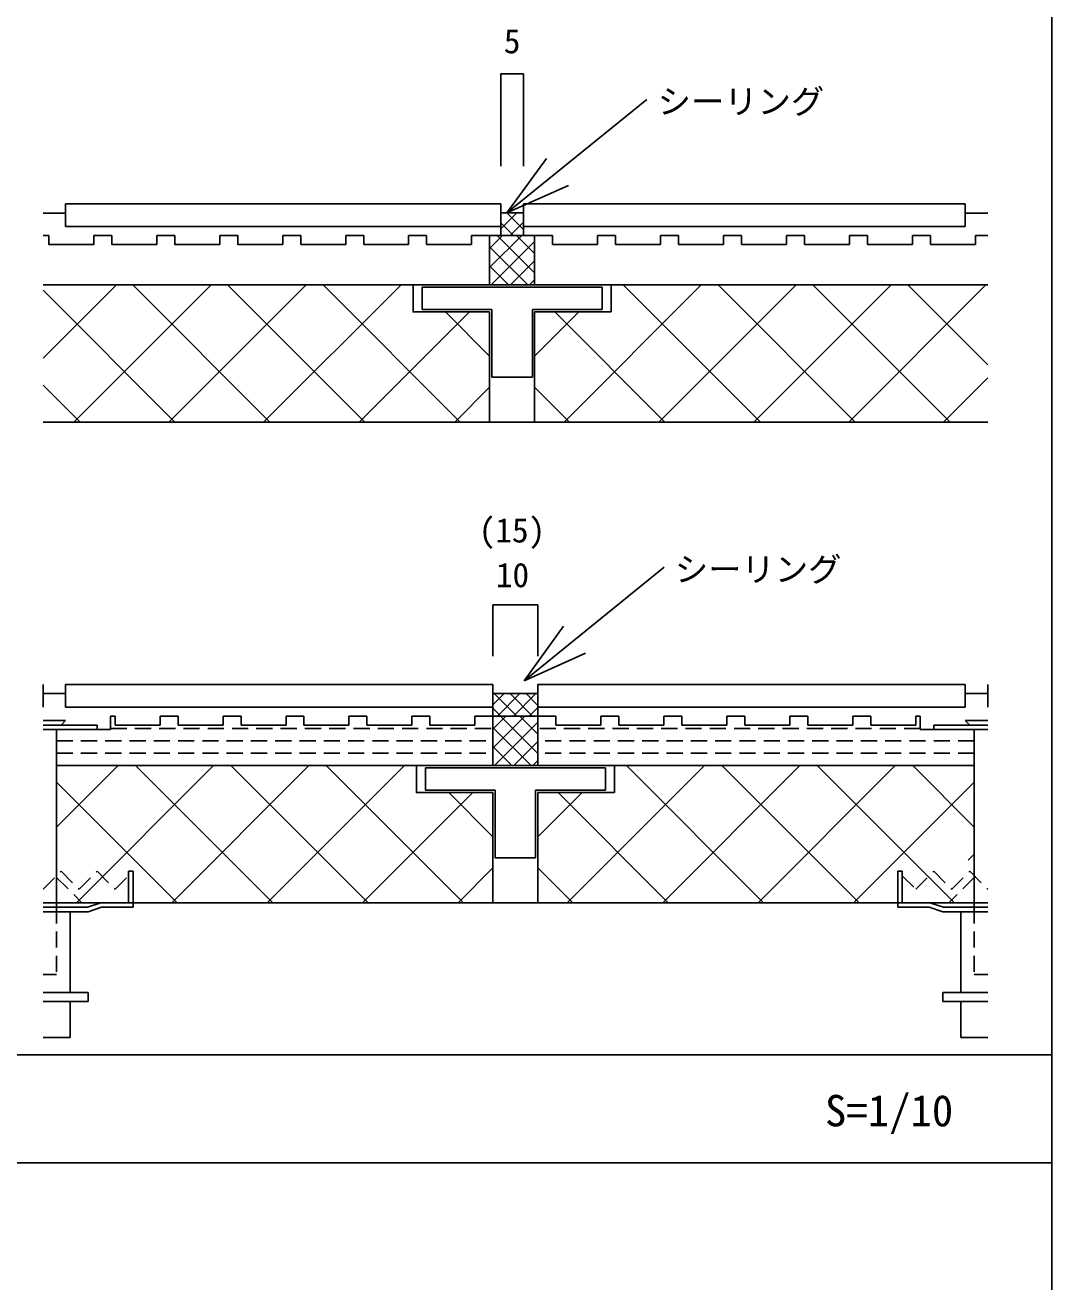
# Model space of a CAD drawing. Units: millimetres on the paper, enlarged 10 times, with parts at other scales. Extents: x 3821 to 7821, y 4568 to 7368.
# Drawn here: x 5727 to 6488, y 5500 to 6432 of the extents above; entities that cross this region are included whole.
import ezdxf
from ezdxf.enums import TextEntityAlignment as Align

# ---------------------------------------------------------------- set-up
doc = ezdxf.new("R2010")
doc.units = ezdxf.units.MM
doc.header["$LTSCALE"] = 10
doc.linetypes.add('DASHED1', pattern=[1.8, 1.2, -0.6])
for name, color, linetype in [('0-0', 7, 'Continuous'), ('1-1', 7, 'Continuous'), ('1-2', 4, 'Continuous'), ('1-3', 7, 'Continuous')]:
    doc.layers.add(name, color=color, linetype=linetype)
doc.styles.add('ＭＳ ゴシック', font='')
doc.styles.get('ＭＳ ゴシック').set_extended_font_data('MS Gothic')

msp = doc.modelspace()

# ---------------------------------------------------------------- linework, layer by layer
at = {"layer": '0-0'}
for p, q in [((6487.52, 4818.18), (6487.52, 7368.18)), ((3820.85, 5668.18), (6487.52, 5668.18)), ((3820.85, 5588.18), (6487.52, 5588.18))]:
    msp.add_line(p, q, dxfattribs=at)
at = {"layer": '1-1'}
for p, q in [((6079.19, 6395.36), (6079.19, 6326.93)), ((6079.19, 6395.36), (6095.85, 6395.36)), ((6095.85, 6395.36), (6095.85, 6326.93)), ((6083.62, 6292.3), (6187.43, 6376.48)), ((6083.62, 6292.3), (6112.99, 6332.78)), ((6083.62, 6292.3), (6129.29, 6312.67)), ((5756.63, 6298.97), (6079.19, 6298.97)), ((6079.19, 6298.97), (6079.19, 6275.64)), ((6095.85, 6298.97), (6095.85, 6275.64)), ((6095.85, 6298.97), (6423.3, 6298.97)), ((6079.19, 6280.58), (6090.91, 6292.3)), ((6079.19, 6292.3), (6095.85, 6292.3)), ((6083.62, 6292.3), (6095.85, 6280.08)), ((5756.63, 6282.3), (6079.19, 6282.3)), ((6079.19, 6284.96), (6088.51, 6275.64)), ((6086.03, 6275.64), (6095.85, 6285.46)), ((6095.85, 6282.3), (6423.3, 6282.3)), ((6270.85, 6282.3), (6276.03, 6282.3)), ((5739.97, 6275.64), (5744.19, 6275.64)), ((5777.52, 6275.64), (5777.52, 6268.97)), ((5777.52, 6275.64), (5790.85, 6275.64)), ((5824.19, 6275.64), (5824.19, 6268.97)), ((5824.19, 6275.64), (5837.52, 6275.64)), ((5870.85, 6275.64), (5870.85, 6268.97)), ((5870.85, 6275.64), (5884.19, 6275.64)), ((5917.52, 6275.64), (5917.52, 6268.97)), ((5917.52, 6275.64), (5930.85, 6275.64)), ((5930.85, 6275.64), (5930.85, 6268.97)), ((5964.19, 6275.64), (5964.19, 6268.97)), ((5964.19, 6275.64), (5977.52, 6275.64)), ((5977.52, 6275.64), (5977.52, 6268.97)), ((6010.85, 6275.64), (6010.85, 6268.97)), ((6010.85, 6275.64), (6024.19, 6275.64)), ((6024.19, 6275.64), (6024.19, 6268.97)), ((6057.52, 6275.64), (6057.52, 6268.97)), ((6057.52, 6275.64), (6070.85, 6275.64)), ((6070.85, 6275.64), (6070.85, 6238.97)), ((6104.19, 6275.64), (6070.85, 6275.64)), ((6094.61, 6275.64), (6070.85, 6251.88)), ((6080.47, 6275.64), (6070.85, 6266.02)), ((6104.19, 6271.07), (6072.09, 6238.97)), ((6104.19, 6248.02), (6076.57, 6275.64)), ((6104.19, 6262.17), (6090.72, 6275.64)), ((6104.19, 6275.64), (6104.19, 6238.97)), ((6117.52, 6275.64), (6104.19, 6275.64)), ((6117.52, 6275.64), (6117.52, 6268.97)), ((6150.85, 6275.64), (6150.85, 6268.97)), ((6164.19, 6275.64), (6150.85, 6275.64)), ((6164.19, 6275.64), (6164.19, 6268.97)), ((6197.52, 6275.64), (6197.52, 6268.97)), ((6210.85, 6275.64), (6197.52, 6275.64)), ((6210.85, 6275.64), (6210.85, 6268.97)), ((6244.19, 6275.64), (6244.19, 6268.97)), ((6257.52, 6275.64), (6244.19, 6275.64)), ((6257.52, 6275.64), (6257.52, 6268.97)), ((6304.19, 6275.64), (6290.85, 6275.64)), ((6304.19, 6275.64), (6304.19, 6268.97)), ((6350.85, 6275.64), (6337.52, 6275.64)), ((6350.85, 6275.64), (6350.85, 6268.97)), ((6397.52, 6275.64), (6384.19, 6275.64)), ((6397.52, 6275.64), (6397.52, 6268.97)), ((6439.97, 6275.64), (6430.85, 6275.64)), ((5930.85, 6268.97), (5964.19, 6268.97)), ((5977.52, 6268.97), (6010.85, 6268.97)), ((6024.19, 6268.97), (6057.52, 6268.97)), ((6099.1, 6238.97), (6070.85, 6267.22)), ((6150.85, 6268.97), (6117.52, 6268.97)), ((6197.52, 6268.97), (6164.19, 6268.97)), ((6244.19, 6268.97), (6210.85, 6268.97)), ((6084.96, 6238.97), (6070.85, 6253.07)), ((6104.19, 6256.93), (6086.23, 6238.97)), ((6104.19, 6242.78), (6100.37, 6238.97)), ((5739.97, 6238.97), (6070.85, 6238.97)), ((5739.97, 6184.71), (5794.23, 6238.97)), ((5739.97, 6235.02), (5837.68, 6137.3)), ((5763.19, 6137.6), (5864.56, 6238.97)), ((5806.34, 6238.97), (5908.01, 6137.3)), ((5833.53, 6137.6), (5934.9, 6238.97)), ((5876.68, 6238.97), (5978.34, 6137.3)), ((5903.86, 6137.6), (6005.23, 6238.97)), ((5947.39, 6238.97), (6049.05, 6137.3)), ((6154.19, 6237.3), (6020.85, 6237.3)), ((6020.85, 6237.3), (6020.85, 6220.64)), ((6104.19, 6238.97), (6070.85, 6238.97)), ((6439.97, 6238.97), (6104.19, 6238.97)), ((6227.65, 6238.97), (6125.99, 6137.3)), ((6154.19, 6237.3), (6154.19, 6220.64)), ((6160.85, 6238.97), (6160.85, 6218.97)), ((6271.48, 6137.3), (6169.81, 6238.97)), ((6297.99, 6238.97), (6196.32, 6137.3)), ((6341.81, 6137.3), (6240.14, 6238.97)), ((6368.32, 6238.97), (6266.65, 6137.3)), ((6412.14, 6137.3), (6310.48, 6238.97)), ((6438.65, 6238.97), (6336.99, 6137.3)), ((6439.97, 6179.81), (6380.81, 6238.97)), ((5974.28, 6137.3), (6055.94, 6218.97)), ((6072.52, 6220.64), (6020.85, 6220.64)), ((6038.1, 6218.97), (6070.85, 6186.22)), ((6070.85, 6218.97), (6070.85, 6137.3)), ((6072.52, 6220.64), (6072.52, 6170.64)), ((6154.19, 6220.64), (6102.52, 6220.64)), ((6102.52, 6220.64), (6102.52, 6170.64)), ((6160.85, 6218.97), (6104.19, 6218.97)), ((6104.19, 6218.97), (6104.19, 6137.3)), ((6136.94, 6218.97), (6104.19, 6186.22)), ((6200.77, 6137.3), (6119.1, 6218.97)), ((6102.52, 6170.64), (6072.52, 6170.64)), ((6439.97, 6169.95), (6407.32, 6137.3)), ((5739.97, 6164.68), (5767.34, 6137.3)), ((6044.99, 6137.3), (6070.85, 6163.17)), ((6130.05, 6137.3), (6104.19, 6163.17)), ((5739.97, 6137.3), (6070.85, 6137.3)), ((6104.19, 6137.3), (6070.85, 6137.3)), ((6439.97, 6137.3), (6104.19, 6137.3)), ((6096.36, 5945.49), (6200.17, 6029.67)), ((6073.3, 6001.66), (6073.3, 5963.61)), ((6073.3, 6001.66), (6106.63, 6001.66)), ((6106.63, 6001.66), (6106.63, 5963.61)), ((6096.36, 5945.49), (6125.72, 5985.96)), ((6096.36, 5945.49), (6142.02, 5965.86)), ((5739.97, 5942.63), (5739.97, 5925.96)), ((5739.97, 5935.96), (5756.63, 5935.96)), ((5756.63, 5942.63), (5756.63, 5925.96)), ((5756.63, 5942.63), (5923.3, 5942.63)), ((5923.3, 5942.63), (6073.3, 5942.63)), ((6073.3, 5942.63), (6073.3, 5919.29)), ((6073.3, 5935.96), (6106.63, 5935.96)), ((6073.3, 5927.68), (6081.57, 5935.96)), ((6074.29, 5935.96), (6090.95, 5919.29)), ((6076.69, 5919.29), (6093.36, 5935.96)), ((6086.07, 5935.96), (6102.74, 5919.29)), ((6088.48, 5919.29), (6105.14, 5935.96)), ((6097.86, 5935.96), (6106.63, 5927.18)), ((6106.63, 5942.63), (6106.63, 5919.29)), ((6106.63, 5942.63), (6273.3, 5942.63)), ((6273.3, 5942.63), (6423.3, 5942.63)), ((6423.3, 5942.63), (6423.3, 5925.96)), ((6423.3, 5935.96), (6439.97, 5935.96)), ((6439.97, 5942.63), (6439.97, 5925.96)), ((6439.97, 5942.63), (6439.97, 5942.63)), ((5756.63, 5925.96), (5923.3, 5925.96)), ((5923.3, 5925.96), (6073.3, 5925.96)), ((6100.26, 5919.29), (6106.63, 5925.66)), ((6106.63, 5925.96), (6273.3, 5925.96)), ((6273.3, 5925.96), (6423.3, 5925.96)), ((6439.97, 5925.96), (6439.97, 5925.96)), ((5789.97, 5919.29), (5789.97, 5909.29)), ((5789.97, 5919.29), (5793.3, 5919.29)), ((5793.3, 5919.29), (5793.3, 5912.63)), ((5826.63, 5919.29), (5826.63, 5912.63)), ((5826.63, 5919.29), (5839.97, 5919.29)), ((5839.97, 5919.29), (5839.97, 5912.63)), ((5873.3, 5919.29), (5873.3, 5912.63)), ((5873.3, 5919.29), (5886.63, 5919.29)), ((5886.63, 5919.29), (5886.63, 5912.63)), ((5919.97, 5919.29), (5919.97, 5912.63)), ((5919.97, 5919.29), (5933.3, 5919.29)), ((5933.3, 5919.29), (5933.3, 5912.63)), ((5966.63, 5919.29), (5966.63, 5912.63)), ((5966.63, 5919.29), (5979.97, 5919.29)), ((5979.97, 5919.29), (5979.97, 5912.63)), ((6013.3, 5919.29), (6013.3, 5912.63)), ((6013.3, 5919.29), (6026.63, 5919.29)), ((6026.63, 5919.29), (6026.63, 5912.63)), ((6059.97, 5919.29), (6059.97, 5912.63)), ((6059.97, 5919.29), (6073.3, 5919.29)), ((6073.3, 5925.16), (6079.17, 5919.29)), ((6073.3, 5919.29), (6073.3, 5882.63)), ((6106.63, 5919.29), (6073.3, 5919.29)), ((6097.06, 5919.29), (6073.3, 5895.53)), ((6082.92, 5919.29), (6073.3, 5909.67)), ((6106.63, 5891.68), (6079.02, 5919.29)), ((6106.63, 5905.82), (6093.16, 5919.29)), ((6106.63, 5919.29), (6106.63, 5882.63)), ((6119.97, 5919.29), (6106.63, 5919.29)), ((6119.97, 5919.29), (6119.97, 5912.63)), ((6153.3, 5919.29), (6153.3, 5912.63)), ((6166.63, 5919.29), (6153.3, 5919.29)), ((6166.63, 5919.29), (6166.63, 5912.63)), ((6199.97, 5919.29), (6199.97, 5912.63)), ((6213.3, 5919.29), (6199.97, 5919.29)), ((6213.3, 5919.29), (6213.3, 5912.63)), ((6246.63, 5919.29), (6246.63, 5912.63)), ((6259.97, 5919.29), (6246.63, 5919.29)), ((6259.97, 5919.29), (6259.97, 5912.63)), ((6293.3, 5919.29), (6293.3, 5912.63)), ((6306.63, 5919.29), (6293.3, 5919.29)), ((6306.63, 5919.29), (6306.63, 5912.63)), ((6339.97, 5919.29), (6339.97, 5912.63)), ((6353.3, 5919.29), (6339.97, 5919.29)), ((6353.3, 5919.29), (6353.3, 5912.63)), ((6386.63, 5919.29), (6386.63, 5912.63)), ((6389.97, 5919.29), (6386.63, 5919.29)), ((6389.97, 5919.29), (6389.97, 5909.29)), ((5739.97, 5915.96), (5756.63, 5915.96)), ((5739.97, 5912.63), (5779.97, 5912.63)), ((5739.97, 5909.29), (5789.97, 5909.29)), ((5749.97, 5909.29), (5749.97, 5777.63)), ((5756.63, 5915.96), (5753.3, 5912.63)), ((5779.97, 5912.63), (5779.97, 5909.29)), ((5793.3, 5912.63), (5826.63, 5912.63)), ((5839.97, 5912.63), (5873.3, 5912.63)), ((5886.63, 5912.63), (5919.97, 5912.63)), ((5933.3, 5912.63), (5966.63, 5912.63)), ((5979.97, 5912.63), (6013.3, 5912.63)), ((6026.63, 5912.63), (6059.97, 5912.63)), ((6101.54, 5882.63), (6073.3, 5910.87)), ((6106.63, 5914.72), (6074.53, 5882.63)), ((6153.3, 5912.63), (6119.97, 5912.63)), ((6199.97, 5912.63), (6166.63, 5912.63)), ((6246.63, 5912.63), (6213.3, 5912.63)), ((6293.3, 5912.63), (6259.97, 5912.63)), ((6339.97, 5912.63), (6306.63, 5912.63)), ((6386.63, 5912.63), (6353.3, 5912.63)), ((6439.97, 5909.29), (6389.97, 5909.29)), ((6399.97, 5912.63), (6399.97, 5909.29)), ((6399.97, 5912.63), (6439.97, 5912.63)), ((6423.3, 5915.96), (6426.63, 5912.63)), ((6423.3, 5915.96), (6439.97, 5915.96)), ((6429.97, 5909.29), (6429.97, 5777.63)), ((6106.63, 5900.58), (6088.68, 5882.63)), ((6087.4, 5882.63), (6073.3, 5896.73)), ((5749.97, 5837.05), (5795.55, 5882.63)), ((5749.97, 5882.63), (6073.3, 5882.63)), ((5764.59, 5780.96), (5866.26, 5882.63)), ((5808.41, 5882.63), (5910.08, 5780.96)), ((5835.3, 5780.96), (5936.97, 5882.63)), ((5879.12, 5882.63), (5980.79, 5780.96)), ((5906.01, 5780.96), (6007.68, 5882.63)), ((5949.83, 5882.63), (6051.5, 5780.96)), ((6156.63, 5880.96), (6023.3, 5880.96)), ((6023.3, 5880.96), (6023.3, 5864.29)), ((6106.63, 5882.63), (6073.3, 5882.63)), ((6106.63, 5886.44), (6102.82, 5882.63)), ((6429.97, 5882.63), (6106.63, 5882.63)), ((6230.1, 5882.63), (6128.43, 5780.96)), ((6156.63, 5880.96), (6156.63, 5864.29)), ((6163.3, 5882.63), (6163.3, 5862.63)), ((6273.92, 5780.96), (6172.26, 5882.63)), ((6300.81, 5882.63), (6199.14, 5780.96)), ((6344.63, 5780.96), (6242.97, 5882.63)), ((6371.52, 5882.63), (6269.85, 5780.96)), ((6415.34, 5780.96), (6313.68, 5882.63)), ((6429.97, 5837.05), (6384.39, 5882.63)), ((5749.97, 5870.36), (5839.37, 5780.96)), ((6429.97, 5870.36), (6340.56, 5780.96)), ((5976.72, 5780.96), (6058.39, 5862.63)), ((6074.97, 5864.29), (6023.3, 5864.29)), ((6040.54, 5862.63), (6073.3, 5829.87)), ((6073.3, 5862.63), (6073.3, 5780.96)), ((6074.97, 5864.29), (6074.97, 5814.29)), ((6156.63, 5864.29), (6104.97, 5864.29)), ((6104.97, 5864.29), (6104.97, 5814.29)), ((6163.3, 5862.63), (6106.63, 5862.63)), ((6106.63, 5862.63), (6106.63, 5780.96)), ((6139.39, 5862.63), (6106.63, 5829.87)), ((6203.21, 5780.96), (6121.54, 5862.63)), ((6104.97, 5814.29), (6074.97, 5814.29)), ((6047.43, 5780.96), (6073.3, 5806.83)), ((6132.5, 5780.96), (6106.63, 5806.83)), ((5803.3, 5804.29), (5806.63, 5804.29)), ((5803.3, 5804.29), (5803.3, 5780.96)), ((5806.63, 5804.29), (5806.63, 5777.63)), ((6373.3, 5804.29), (6376.63, 5804.29)), ((6373.3, 5777.63), (6373.3, 5804.29)), ((6376.63, 5780.96), (6376.63, 5804.29)), ((5782.76, 5780.96), (5739.97, 5780.96)), ((5772.76, 5777.63), (5739.97, 5777.63)), ((5749.97, 5780.96), (6073.3, 5780.96)), ((5772.76, 5777.63), (5782.76, 5780.96)), ((5773.3, 5774.29), (5783.3, 5777.63)), ((5803.3, 5780.96), (5782.76, 5780.96)), ((5806.63, 5777.63), (5783.3, 5777.63)), ((6106.63, 5780.96), (6073.3, 5780.96)), ((6429.97, 5780.96), (6106.63, 5780.96)), ((6396.63, 5777.63), (6373.3, 5777.63)), ((6397.17, 5780.96), (6376.63, 5780.96)), ((6396.63, 5777.63), (6406.63, 5774.29)), ((6439.97, 5780.96), (6397.17, 5780.96)), ((6397.17, 5780.96), (6407.17, 5777.63)), ((6439.97, 5777.63), (6407.17, 5777.63)), ((5773.3, 5774.29), (5739.97, 5774.29)), ((5759.97, 5774.29), (5759.97, 5714.29)), ((6439.97, 5774.29), (6406.63, 5774.29)), ((6419.97, 5774.29), (6419.97, 5714.29)), ((5773.3, 5714.29), (5739.97, 5714.29)), ((5773.3, 5714.29), (5773.3, 5707.63)), ((6406.63, 5714.29), (6406.63, 5707.63)), ((6439.97, 5714.29), (6406.63, 5714.29)), ((5773.3, 5707.63), (5739.97, 5707.63)), ((5759.97, 5707.63), (5759.97, 5680.96)), ((6439.97, 5707.63), (6406.63, 5707.63)), ((6419.97, 5707.63), (6419.97, 5680.96)), ((5759.97, 5680.96), (5739.97, 5680.96)), ((6439.97, 5680.96), (6419.97, 5680.96))]:
    msp.add_line(p, q, dxfattribs=at)
at = {"layer": '1-1', "linetype": 'DASHED1'}
for p, q in [((5789.97, 5910.13), (6073.3, 5910.13)), ((6389.97, 5910.13), (6106.63, 5910.13)), ((5749.97, 5900.96), (6073.3, 5900.96)), ((6429.97, 5900.96), (6106.63, 5900.96)), ((5749.97, 5891.79), (6073.3, 5891.79)), ((6429.97, 5891.79), (6106.63, 5891.79)), ((6425.5, 5812.58), (6429.97, 5817.05)), ((5739.97, 5790.96), (5753.3, 5804.29)), ((5749.97, 5799.65), (5768.66, 5780.96)), ((5749.97, 5799.65), (5768.66, 5780.96)), ((5753.3, 5804.29), (5766.63, 5790.96)), ((5766.63, 5790.96), (5779.97, 5804.29)), ((5779.97, 5804.29), (5793.3, 5790.96)), ((5793.3, 5790.96), (5803.3, 5800.96)), ((6376.63, 5800.96), (6386.63, 5790.96)), ((6386.63, 5790.96), (6399.97, 5804.29)), ((6399.97, 5804.29), (6413.3, 5790.96)), ((6429.97, 5799.65), (6411.27, 5780.96)), ((6413.3, 5790.96), (6426.63, 5804.29)), ((6426.63, 5804.29), (6439.97, 5790.96)), ((6439.97, 5790.96), (6439.97, 5790.96)), ((5749.97, 5777.63), (5749.97, 5727.63)), ((6429.97, 5777.63), (6429.97, 5727.63)), ((5739.97, 5727.63), (5749.97, 5727.63)), ((6429.97, 5727.63), (6439.97, 5727.63))]:
    msp.add_line(p, q, dxfattribs=at)
at = {"layer": '1-1'}
for points in [[(5744.19, 6275.64), (5744.19, 6268.97), (5777.52, 6268.97)], [(5790.85, 6275.64), (5790.85, 6268.97), (5824.19, 6268.97)], [(5837.52, 6275.64), (5837.52, 6268.97), (5870.85, 6268.97)], [(5884.19, 6275.64), (5884.19, 6268.97), (5917.52, 6268.97)], [(6290.85, 6275.64), (6290.85, 6268.97), (6257.52, 6268.97)], [(6337.52, 6275.64), (6337.52, 6268.97), (6304.19, 6268.97)], [(6384.19, 6275.64), (6384.19, 6268.97), (6350.85, 6268.97)], [(6430.85, 6275.64), (6430.85, 6268.97), (6397.52, 6268.97)], [(6014.19, 6238.97), (6014.19, 6218.97), (6070.85, 6218.97)], [(6016.63, 5882.63), (6016.63, 5862.63), (6073.3, 5862.63)]]:
    msp.add_lwpolyline(points, dxfattribs=at)
at = {"layer": '1-2'}
for p, q in [((6079.19, 6395.56), (6079.19, 6395.16)), ((6095.85, 6395.56), (6095.85, 6395.16)), ((6087.52, 6237.5), (6087.52, 6237.1)), ((6073.3, 6001.86), (6073.3, 6001.46)), ((6106.63, 6001.86), (6106.63, 6001.46)), ((6089.97, 5881.16), (6089.97, 5880.76))]:
    msp.add_line(p, q, dxfattribs=at)
at = {"layer": '1-3'}
for p, q in [((5756.63, 6282.3), (5756.63, 6298.97)), ((6423.3, 6282.3), (6423.3, 6298.97)), ((5756.63, 6292.18), (5739.97, 6292.18)), ((6423.3, 6292.18), (6439.97, 6292.18))]:
    msp.add_line(p, q, dxfattribs=at)

# ---------------------------------------------------------------- texts
at = {"layer": '0-0', "style": 'ＭＳ ゴシック'}
msp.add_text('S=1/10', height=23.28, dxfattribs=at).set_placement((6319.4, 5608.18), align=Align.BOTTOM_LEFT)
at = {"layer": '1-1', "style": 'ＭＳ ゴシック'}
for s, p in [('5', (6081.39, 6405.23)), ('シーリング', (6195.39, 6360.47)), ('(15)', (6062.81, 6042.58)), ('シーリング', (6208.13, 6013.66)), ('10', (6075.5, 6009.43))]:
    msp.add_text(s, height=18.1, dxfattribs=at).set_placement(p, align=Align.BOTTOM_LEFT)

doc.saveas('drawing.dxf')
